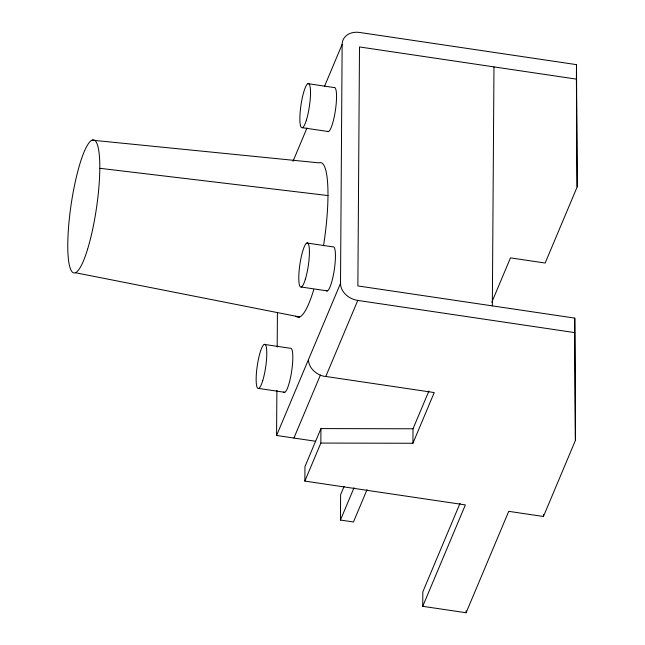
<?xml version="1.0" encoding="UTF-8"?>
<svg xmlns="http://www.w3.org/2000/svg" width="645" height="645" viewBox="0 0 645 645"><rect width="100%" height="100%" fill="white"/><g stroke="black" fill="none" stroke-linecap="round" stroke-linejoin="round"><path stroke-width="0.97" d="M315.615 441.261L276.576 435.472L276.882 390.281M277.181 347.107L277.414 312.962M491.869 302.126L510.469 257.871L545.17 263.023L577.146 186.969L576.396 79.125L359.499 46.948L357.87 285.928L574.76 318.106L575.404 440.438L543.437 516.492L508.736 511.34L466.109 612.75L422.725 606.316L465.359 504.906L304.859 481.097L304.956 466.609L320.944 428.586L413.026 428.78L428.917 390.983M304.859 481.097L320.839 443.067L320.944 428.586M276.576 435.472L340.512 283.357L342.148 44.368A17.867 14.077 22.8 0 1 359.604 32.46L576.493 64.637L577.146 186.969M367.021 489.716L353.46 521.982L340.447 520.055L340.616 494.707L344.108 486.411M320.839 443.067L412.929 443.26L413.026 428.78M422.725 606.316L422.83 591.828L460.03 503.326M466.109 612.75L466.117 610.815M492.337 305.883L493.973 66.895M543.437 516.492L543.453 514.557M575.404 440.438L574.76 318.106M576.396 79.125L576.493 64.637M292.991 161.323L306.988 128.016M324.387 86.632L342.148 44.368M293.927 438.044L320.372 375.132M308.463 359.604A17.867 14.077 22.8 0 0 323.451 376.196L325.798 376.47L357.765 300.417A17.867 14.077 22.8 0 1 340.512 283.357M340.447 520.055L354.008 487.789M412.929 443.26L434.238 392.563L325.798 376.47M92.138 140.183L319.065 162.863A78.174 14.875 -81.6 0 1 323.524 245.721M99.838 168.305L328.015 195.556M307.963 83.673L333.997 87.535A22.333 4.249 -81.6 0 1 335.376 110.521A22.333 4.249 -81.6 0 1 327.37 131.322M302.424 127.71L328.45 131.572M306.875 242.996L332.901 246.858A22.333 4.249 -81.6 0 1 334.279 269.844A22.333 4.249 -81.6 0 1 326.273 290.645M301.336 287.033L327.362 290.895M357.765 300.417L574.655 332.594M264.248 344.406L290.274 348.268A22.333 4.249 -81.6 0 1 291.653 371.254A22.333 4.249 -81.6 0 1 283.647 392.055M258.701 388.443L284.735 392.305M75.457 272.73L299.659 316.977M313.768 289.645A78.174 14.875 -81.6 0 1 295.87 316.098M87.591 249.22A67.225 12.787 -81.6 0 0 95.404 140.941A67.225 12.787 -81.6 0 0 68.402 229.209A67.225 12.787 -81.6 0 0 87.591 249.22M306.456 119.897A22.333 4.249 -81.6 0 0 309.052 83.931A22.333 4.249 -81.6 0 0 300.078 113.254A22.333 4.249 -81.6 0 0 306.456 119.897M305.367 279.221A22.333 4.249 -81.6 0 0 307.963 243.254A22.333 4.249 -81.6 0 0 298.99 272.577A22.333 4.249 -81.6 0 0 305.367 279.221M262.733 380.631A22.333 4.249 -81.6 0 0 265.329 344.656A22.333 4.249 -81.6 0 0 256.363 373.979A22.333 4.249 -81.6 0 0 262.733 380.631"/></g></svg>
